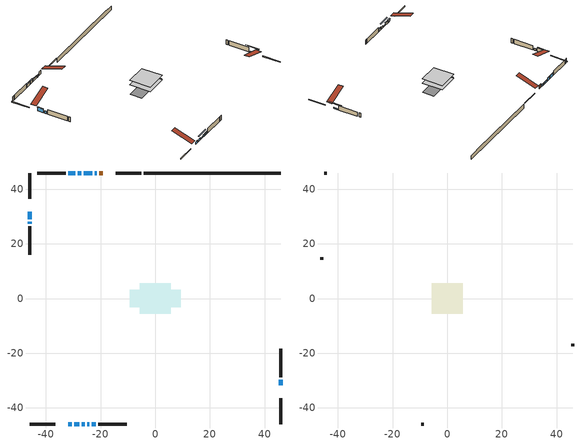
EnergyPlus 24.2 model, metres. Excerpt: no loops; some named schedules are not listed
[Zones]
conditioned space
 floor outside (Floor1 construction): -0.34,-0.34 -0.34,0.34 0.34,0.34 0.34,-0.34 z0.61
 floor adiabatic (AdiabaticFloorConstruction): -5.58,-5.58 -5.58,5.58 5.58,5.58 5.58,-5.58 z0.61
 floor foundation (Slab1 construction): -9.36,-3.14 -9.36,3.14 9.36,3.14 9.36,-3.14 z-1.83
 wall outside (RimJoist1 construction): -5.05,45.87 -14.42,45.87 / -45.87,-45.87 -36.5,-45.87 / -45.87,45.87 -45.87,36.5 / 45.87,-45.87 45.87,-36.5 z0.61:0.91
 wall outside (AdiabaticWallConstruction 1): -19.14,45.87 -20.47,45.87 z0.61:2.64
 wall outside (AdiabaticWallConstruction): -21.4,45.87 -22.14,45.87 / -24.93,-45.87 -24.18,-45.87 / -45.87,28.05 -45.87,27.31 z0.61:1.83; -31.78,-45.87 -30.56,-45.87 z0.61:1.68; -29.63,-45.87 -27.8,-45.87 / -23.07,45.87 -26.12,45.87 / -23.26,-45.87 -21.73,-45.87 z0.61:1.53; -45.87,31.78 -45.87,28.98 z0.61:2.64; 45.87,-31.78 45.87,-29.75 / -26.87,-45.87 -25.85,-45.87 z0.61:1.22; -27.05,45.87 -28.37,45.87 / -29.3,45.87 -31.79,45.87 z0.61:2.13
 wall outside (Wall1 construction): -32.72,45.87 -43.17,45.87 / -20.8,-45.87 -10.35,-45.87 / -45.87,26.38 -45.87,15.93 / 45.87,-28.82 45.87,-18.37 z0.61:3.05
 wall foundation (FoundationWall1 construction): -4.12,45.87,-1.83 -4.12,45.87,0.61 40.87,45.87,0.61 40.87,45.87,0.24 45.87,45.87,0.24 45.87,45.87,-1.83
 window (WindowConstruction 7): -21.4,45.87 -22.14,45.87 z0.61:1.83
 window (WindowConstruction 4): -31.78,-45.87 -30.56,-45.87 z0.61:1.68
 window (WindowConstruction 5): -29.63,-45.87 -27.8,-45.87 z0.61:1.52
 window (WindowConstruction 6): -45.87,31.78 -45.87,28.98 z0.61:2.64
 window (WindowConstruction 10): 45.87,-31.78 45.87,-29.75 z0.61:1.22
 window (WindowConstruction 11): -26.87,-45.87 -25.86,-45.87 z0.61:1.22
 window (WindowConstruction 8): -24.93,-45.87 -24.18,-45.87 z0.61:1.83
 window (WindowConstruction 9): -45.87,28.05 -45.87,27.31 z0.61:1.83
 window (WindowConstruction): -23.07,45.87 -26.12,45.87 z0.61:1.52
 window (WindowConstruction 1): -27.05,45.87 -28.37,45.87 z0.61:2.13
 window (WindowConstruction 2): -29.3,45.87 -31.79,45.87 z0.61:2.13
 window (WindowConstruction 3): -23.25,-45.87 -21.73,-45.87 z0.61:1.52
 door (Door): -19.14,45.87 -20.47,45.87 z0.61:2.64
 ceiling adiabatic (AdiabaticFloorConstruction): 5.58,-5.58 5.58,5.58 -5.58,5.58 -5.58,-5.58 z0.61
attic - vented
 floor to conditioned space (Floor2 construction Reversed): -5.58,-5.58 -5.58,5.58 5.58,5.58 5.58,-5.58 z3.05
 wall outside (Wall2 construction): -44.1,45.87 -44.94,45.87 / -9.42,-45.87 -8.58,-45.87 / -45.87,15 -45.87,14.16 / 45.87,-17.44 45.87,-16.59 z0.61:3.05
 roof outside (Roof1 construction): -18.21,45.87,3.05 -18.21,35.01,6.67 -15.35,35.01,6.67 -15.35,45.87,3.05; -32.71,-45.87,3.05 -32.71,-35.01,6.67 -35.57,-35.01,6.67 -35.57,-45.87,3.05; -45.87,32.71,3.05 -35.01,32.71,6.67 -35.01,35.57,6.67 -45.87,35.57,3.05; 45.87,-32.71,3.05 35.01,-32.71,6.67 35.01,-35.57,6.67 45.87,-35.57,3.05
shading: -30.36,-45.87 -31.98,-45.87 -31.98,-46.28 -30.36,-46.28 z1.88; -27.6,-45.87 -29.83,-45.87 -29.83,-46.28 -27.6,-46.28 z1.73; -45.87,28.78 -45.87,31.98 -46.28,31.98 -46.28,28.78 z2.84; 45.87,-27.11 45.87,-34.42 46.28,-34.42 46.28,-27.11 z3.86; -23.22,-45.87 -29.51,-45.87 -29.51,-46.28 -23.22,-46.28 z3.86; -26.32,45.87 -22.87,45.87 -22.87,46.28 -26.32,46.28 z1.73; -28.57,45.87 -26.85,45.87 -26.85,46.28 -28.57,46.28 z2.34; -31.99,45.87 -29.1,45.87 -29.1,46.28 -31.99,46.28 z2.34; -21.53,-45.87 -23.46,-45.87 -23.46,-46.28 -21.53,-46.28 z1.73
[Building]
Building 1: Terrain=Suburbs
[Site:Location]
Edmonton Intl AP_AB: Latitude {deg}=53.31; Longitude {deg}=-113.58; Time Zone {hr}=-7; Elevation {m}=723; Keep Site Location Information=Yes
[Site:GroundTemperature:Shallow]
-1.56185, -3.61833, -3.78302, -2.80711, 1.11059, 5.01004, 8.39065, 10.5322, 10.7141, 8.97234, 5.67794, 1.89811
[Site:WaterMainsTemperature]
Calculation Method=Schedule; Temperature Schedule=mains temperature schedule
[Material] Roughness=Rough; Thermal Absorptance=0.9
Name | Thickness {m} | Conductivity {W/m-K} | Density {kg/m3} | Specific Heat {J/kg-K} | Solar Absorptance | Visible Absorptance
asphalt or fiberglass shingles | 0.00635 | 0.162714 | 1121.4 | 1465.45 | 0.4 | 0.4
ceiling loosefill ins | 0.169333 | 0.0480833 | 16.02 | 1046.75 | 0.7 | 0.7
ceiling stud and cavity | 0.1397 | 0.092792 | 65.682 | 1177.47 | 0.7 | 0.7
concrete 4.0 in. | 0.1016 | 1.803125 | 2242.8 | 837.4 | 0.7 | 0.7
concrete 8.0 in. | 0.2032 | 1.803125 | 2242.8 | 837.4 | 0.7 | 0.7
door material | 0.04445 | 0.0451087 | 512.64 | 1214.23 | 0.7 | 0.7
exterior vertical ins | 0.0169541 | 0.029427 | 32.04 | 1214.23 | 0.7 | 0.7
floor covering | 0.0127 | 0.0433444 | 54.468 | 1339.84 | 0.6 | 0.6
floor rigid ins; rim joist rigid ins; wall rigid ins | 0.051816 | 0.029427 | 32.04 | 1214.23 | 0.7 | 0.7
floor rigid ins 1; wall rigid ins 1 | 0.512978 | 0.029427 | 32.04 | 1214.23 | 0.7 | 0.7
floor stud and cavity | 0.1397 | 0.0997709 | 92.3553 | 1139.71 | 0.7 | 0.7
floor stud and cavity 1 | 0.1397 | 1.75129 | 37.0049 | 1207.88 | 0.7 | 0.7
furniture material conditioned space 1 | 0.1524 | 0.115458 | 640.8 | 1214.23 | 0.6 | 0.6
gypsum board | 0.0127 | 0.160291 | 801 | 837.4 | 0.6 | 0.6
gypsum board 1 | 0.0127 | 0.160291 | 801 | 837.4 | 0.7 | 0.7
osb sheathing 0.5 in. | 0.0127 | 0.115458 | 512.64 | 1214.23 | 0.7 | 0.7
osb sheathing 0.75 in. | 0.01905 | 0.115458 | 512.64 | 1214.23 | 0.7 | 0.7
osb sheathing 2.0 in. | 0.0508 | 0.115458 | 512.64 | 1214.23 | 0.7 | 0.7
rim joist stud and cavity | 0.0508 | 0.0413573 | 125.044 | 1163.47 | 0.6 | 0.6
wall stud and cavity | 0.1397 | 0.226039 | 139.0536 | 1170.24 | 0.7 | 0.7
wall stud and cavity 1 | 0.0889 | 6.1454 | 50.32683 | 1063.81 | 0.6 | 0.6
wall stud and cavity 2 | 0.0889 | 0.380278 | 52.3479 | 1209.89 | 0.7 | 0.7
wall stud and cavity 3 | 0.0889 | 0.391764 | 83.0341 | 1211.67 | 0.7 | 0.7
wood siding | 0.0254 | 0.102417 | 544.68 | 1172.36 | 0.4 | 0.4
wood siding 1 | 0.00254 | 0.102417 | 544.68 | 1172.36 | 0.4 | 0.4
wood siding 2; wood siding 3; wood siding 4 | 0.0254 | 0.102417 | 544.68 | 1172.36 | 0.7 | 0.7
[WindowMaterial:SimpleGlazingSystem]
Name | U-Factor {W/m2-K} | Solar Heat Gain Coefficient
WindowMaterial | 1.95664 | 0.47
WindowMaterial 1 | 1.96345 | 0.47
WindowMaterial 2 | 1.58984 | 0.59
WindowMaterial 3 | 1.84989 | 0.5
WindowMaterial 4 | 1.91405 | 0.49
WindowMaterial 5 | 2.12528 | 0.56
WindowMaterial 6 | 2.5375 | 0.58
WindowMaterial 7 | 2.54204 | 0.45
[Construction]
AdiabaticFloorConstruction: floor stud and cavity 1, floor rigid ins 1, osb sheathing 0.75 in., floor covering
AdiabaticWallConstruction: wood siding 3, wall rigid ins 1, wall stud and cavity 2, gypsum board
AdiabaticWallConstruction 1: wood siding 4, wall rigid ins 1, wall stud and cavity 2, gypsum board
Door: door material
Floor1 construction: floor stud and cavity, floor rigid ins, osb sheathing 0.75 in., floor covering
Floor2 construction Reversed: gypsum board, ceiling stud and cavity, ceiling loosefill ins
FoundationWall1 construction: concrete 8.0 in., gypsum board 1
furniture construction conditioned space 1: furniture material conditioned space 1
PartitionWallConstruction: gypsum board, wall stud and cavity 3, gypsum board
RimJoist1 construction: wood siding 2, rim joist rigid ins, osb sheathing 2.0 in., rim joist stud and cavity
Roof1 construction: asphalt or fiberglass shingles
Slab1 construction: concrete 4.0 in.
Wall1 construction: wood siding, wall rigid ins, osb sheathing 0.5 in., wall stud and cavity, gypsum board
Wall2 construction: wood siding 1, wall stud and cavity 1
WindowConstruction; WindowConstruction 3: WindowMaterial
WindowConstruction 1: WindowMaterial 1
WindowConstruction 10; WindowConstruction 11: WindowMaterial 7
WindowConstruction 2: WindowMaterial 2
WindowConstruction 4: WindowMaterial 3
WindowConstruction 5: WindowMaterial 4
WindowConstruction 6: WindowMaterial 5
WindowConstruction 7; WindowConstruction 8; WindowConstruction 9: WindowMaterial 6
[Zone] Multiplier=1; Part of Total Floor Area=Yes
Name | Volume {m3}
attic - vented | 73.1096
conditioned space | 616.8
[Space]
Name | Zone | Volume {m3}
attic - vented 1 | attic - vented | 73.1096
conditioned space 1 | conditioned space | 616.8
[ZoneInfiltration:EffectiveLeakageArea]
infil attic - vented 1: Zone or Space=attic - vented 1; Schedule=Always On Discrete; Effective Air Leakage Area {cm2}=4326.26; Stack Coefficient=0.000421352; Wind Coefficient=1.38689e-05
[ZoneMixing]
whole house fan mix: Zone or Space=attic - vented; Schedule=Always On Continuous; Design Flow Rate Calculation Method=Flow/Zone; Design Flow Rate {m3/s}=0; Source Zone or Space=conditioned space
[SurfaceProperty:ExposedFoundationPerimeter]
Slab1: Exposed Perimeter Calculation Method=TotalExposedPerimeter; Total Exposed Perimeter {m}=49.987
[InternalMass] Zone or ZoneList=conditioned space; Space or SpaceList=conditioned space 1
Name | Construction | Surface Area {m2}
furniture mass conditioned space 1 | furniture construction conditioned space 1 | 96.9439
partition wall mass | PartitionWallConstruction | 242.36
[Lights]
interior lighting: Zone or ZoneList or Space or SpaceList=conditioned space 1; Schedule=interior lighting schedule; Design Level Calculation Method=LightingLevel; Lighting Level {W}=343.2; Return Air Fraction=0; Fraction Radiant=0.6; Fraction Visible=0.2; Fraction Replaceable=1
[People]
occupants: Zone or ZoneList or Space or SpaceList=conditioned space 1; Number of People Schedule=occupants schedule; Number of People Calculation Method=People; Number of People=3; Fraction Radiant=0.314171; Sensible Heat Fraction=0.56303; Activity Level Schedule=occupants activity schedule; Carbon Dioxide Generation Rate {m3/s-W}=0; Enable ASHRAE 55 Comfort Warnings=No; Mean Radiant Temperature Calculation Type=EnclosureAveraged
[ElectricEquipment] Zone or ZoneList or Space or SpaceList=conditioned space 1; Design Level Calculation Method=EquipmentLevel
Name | Schedule | Design Level {W} | Fraction Latent | Fraction Radiant | Fraction Lost
clothes dryer | clothes dryer schedule | 140.772 | 0.015 | 0.081 | 0.85
clothes washer | clothes washer schedule | 32.1985 | 0.03 | 0.162 | 0.7
cooking range | cooking range schedule | 215.147 | 0.08 | 0.432 | 0.2
dishwasher | dishwasher schedule | 66.8632 | 0.3 | 0.18 | 0.4
fridge | fridge schedule | 72.9452 | 0 | 0.6 | 0
mech vent bath fan 0 | mech vent bath fan 0 schedule | 50.2 | 0 | 0 | 1
mech vent bath fan 1 | mech vent bath fan 1 schedule | 50.2 | 0 | 0 | 1
mech vent house fan | mech vent house fan schedule | 0 | 0 | 0 | 1
mech vent house fan cfis | mech vent house fan cfis schedule | 0 | 0 | 0 | 0
mech vent range fan 0 | mech vent range fan 0 schedule | 57 | 0 | 0 | 1
misc plug loads | misc plug loads schedule | 494.7 | 0.045 | 0.513 | 0.1
whole house fan | Always On Discrete | 0 | 0 | 0 | 1
[OtherEquipment] Zone or ZoneList or Space or SpaceList=conditioned space 1; Design Level Calculation Method=EquipmentLevel
Name | Fuel Type | Schedule | Design Level {W} | Fraction Latent | Fraction Radiant | Fraction Lost
clothes dryer 1 | Electricity | clothes dryer schedule | 0 | 0.015 | 0.081 | 0.85
cooking range 1 | Electricity | cooking range schedule | 0 | 0.08 | 0.432 | 0.2
general water use latent | None | general water use schedule | 62.594 | 1 | 0 | 0
general water use sensible | None | general water use schedule | -61.6891 | 0 | 0.6 | 0
mech vent house fan latent load | None | Always On Discrete | 0 | 1 | 0 | 0
mech vent house fan sensible load | None | Always On Discrete | 0 | 0 | 0 | 0
water heater energy adjustment1 | NaturalGas | Always On Discrete | 0.01 | 0 | 0 | 1
[ZoneInfiltration:DesignFlowRate] Zone or ZoneList or Space or SpaceList=conditioned space 1; Schedule=Always On Discrete; Design Flow Rate Calculation Method=Flow/Zone; Design Flow Rate {m3/s}=0
infil flow; natural vent flow; whole house fan flow
[AvailabilityManager:Scheduled]
central ac and furnace airloop Availability Manager: Schedule=Always On Discrete
[Foundation:Kiva]
Foundation Kiva 1: Initial Indoor Air Temperature {C}=18; Wall Height Above Grade {m}=0.609996; Wall Depth Below Slab {m}=0.2032; Custom Block Material Name 1=exterior vertical ins; Custom Block Depth 1 {m}=2.43998; Custom Block X Position 1 {m}=0.2159; Custom Block Z Position 1 {m}=0
[Foundation:Kiva:Settings]
Soil Conductivity {W/m-K}=0.849921; Soil Density {kg/m3}=1842.3; Soil Specific Heat {J/kg-K}=418.7; Ground Solar Absorptivity=0.9; Ground Thermal Absorptivity=0.9; Ground Surface Roughness {m}=0.03; Far-Field Width {m}=40; Deep-Ground Boundary Condition=ZeroFlux; Deep-Ground Depth {m}=40; Minimum Cell Dimension {m}=0.2; Maximum Cell Growth Coefficient=3; Simulation Timestep=Timestep
[Exterior:Lights]
exterior lighting: Schedule=exterior lighting schedule; Design Level {W}=75.6
[EnergyManagementSystem:GlobalVariable]
central_ac_and_furnace_airloop_Fan_RTF
infil_program_Qfan
infil_program_Qinf
natural_vent_program_Qnv
natural_vent_program_Qwhf
[EnergyManagementSystem:Sensor]
Name | Output:Variable or Output:Meter Index Key | Output:Variable or Output:Meter
airflow_gain | infil flow | Infiltration Sensible Heat Gain Energy
airflow_gain_1 | natural vent flow | Infiltration Sensible Heat Gain Energy
airflow_gain_2 | whole house fan flow | Infiltration Sensible Heat Gain Energy
airflow_loss | infil flow | Infiltration Sensible Heat Loss Energy
airflow_loss_1 | natural vent flow | Infiltration Sensible Heat Loss Energy
airflow_loss_2 | whole house fan flow | Infiltration Sensible Heat Loss Energy
clg_load_cond |  | Cooling:EnergyTransfer:Zone:CONDITIONED SPACE
clg_sp_s; clg_sp_s_1 | cooling setpoint | Schedule Value
clothes_dryer_exhaust_0_sch_s | clothes dryer exhaust 0 schedule | Schedule Value
cool_season | cooling season schedule | Schedule Value
htg_load_cond |  | Heating:EnergyTransfer:Zone:CONDITIONED SPACE
htg_sp_s; htg_sp_s_1 | heating setpoint | Schedule Value
ig_ee_conv | clothes dryer | Electric Equipment Convective Heating Energy
ig_ee_conv_2 | cooking range | Electric Equipment Convective Heating Energy
ig_ee_conv_4 | fridge | Electric Equipment Convective Heating Energy
ig_ee_conv_5 | misc plug loads | Electric Equipment Convective Heating Energy
ig_ee_conv_6 | whole house fan | Electric Equipment Convective Heating Energy
ig_ee_rad | clothes dryer | Electric Equipment Radiant Heating Energy
ig_ee_rad_2 | cooking range | Electric Equipment Radiant Heating Energy
ig_ee_rad_4 | fridge | Electric Equipment Radiant Heating Energy
ig_ee_rad_5 | misc plug loads | Electric Equipment Radiant Heating Energy
ig_ee_rad_6 | whole house fan | Electric Equipment Radiant Heating Energy
ig_lgt_conv | interior lighting | Lights Convective Heating Energy
ig_lgt_rad | interior lighting | Lights Radiant Heating Energy
ig_lgt_vis | interior lighting | Lights Visible Radiation Heating Energy
ig_oe_conv | clothes dryer 1 | Other Equipment Convective Heating Energy
ig_oe_conv_1 | cooking range 1 | Other Equipment Convective Heating Energy
ig_oe_conv_2 | general water use latent | Other Equipment Convective Heating Energy
ig_oe_conv_3 | general water use sensible | Other Equipment Convective Heating Energy
ig_oe_conv_4 | water heater energy adjustment1 | Other Equipment Convective Heating Energy
ig_oe_rad | clothes dryer 1 | Other Equipment Radiant Heating Energy
ig_oe_rad_1 | cooking range 1 | Other Equipment Radiant Heating Energy
ig_oe_rad_2 | general water use latent | Other Equipment Radiant Heating Energy
ig_oe_rad_3 | general water use sensible | Other Equipment Radiant Heating Energy
ig_oe_rad_4 | water heater energy adjustment1 | Other Equipment Radiant Heating Energy
ig_ppl_conv | occupants | People Convective Heating Energy
ig_ppl_rad | occupants | People Radiant Heating Energy
im_conv | furniture mass conditioned space 1 | Surface Inside Face Convection Heat Gain Energy
im_conv_1 | partition wall mass | Surface Inside Face Convection Heat Gain Energy
im_ig | furniture mass conditioned space 1 | Surface Inside Face Internal Gains Radiation Heat Gain Energy
im_ig_1 | partition wall mass | Surface Inside Face Internal Gains Radiation Heat Gain Energy
im_lgt | furniture mass conditioned space 1 | Surface Inside Face Lights Radiation Heat Gain Energy
im_lgt_1 | partition wall mass | Surface Inside Face Lights Radiation Heat Gain Energy
im_sol | furniture mass conditioned space 1 | Surface Inside Face Solar Radiation Heat Gain Energy
im_sol_1 | partition wall mass | Surface Inside Face Solar Radiation Heat Gain Energy
im_surf | furniture mass conditioned space 1 | Surface Inside Face Net Surface Thermal Radiation Heat Gain Energy
im_surf_1 | partition wall mass | Surface Inside Face Net Surface Thermal Radiation Heat Gain Energy
mech_vent_bath_fan_0_sch_s | mech vent bath fan 0 schedule | Schedule Value
mech_vent_bath_fan_1_sch_s | mech vent bath fan 1 schedule | Schedule Value
mech_vent_range_fan_0_sch_s | mech vent range fan 0 schedule | Schedule Value
mv_conv | mech vent bath fan 0 | Electric Equipment Convective Heating Energy
mv_conv_1 | mech vent bath fan 1 | Electric Equipment Convective Heating Energy
mv_conv_2 | mech vent house fan | Electric Equipment Convective Heating Energy
mv_conv_3 | mech vent house fan cfis | Electric Equipment Convective Heating Energy
mv_conv_4 | mech vent range fan 0 | Electric Equipment Convective Heating Energy
mv_conv_5 | mech vent house fan latent load | Other Equipment Convective Heating Energy
mv_conv_6 | mech vent house fan sensible load | Other Equipment Convective Heating Energy
mv_rad | mech vent bath fan 0 | Electric Equipment Radiant Heating Energy
mv_rad_1 | mech vent bath fan 1 | Electric Equipment Radiant Heating Energy
mv_rad_2 | mech vent house fan | Electric Equipment Radiant Heating Energy
mv_rad_3 | mech vent house fan cfis | Electric Equipment Radiant Heating Energy
mv_rad_4 | mech vent range fan 0 | Electric Equipment Radiant Heating Energy
mv_rad_5 | mech vent house fan latent load | Other Equipment Radiant Heating Energy
mv_rad_6 | mech vent house fan sensible load | Other Equipment Radiant Heating Energy
natural_vent_s | natural vent schedule | Schedule Value
out_pb_s |  | Site Outdoor Air Barometric Pressure
out_wt_s |  | Site Outdoor Air Humidity Ratio
site_vw_s |  | Site Wind Speed
ss_back_out | Window1 | Surface Window Shortwave from Zone Back Out Window Heat Transfer Rate
ss_back_out_1 | Window10 | Surface Window Shortwave from Zone Back Out Window Heat Transfer Rate
ss_back_out_10 | Window8 | Surface Window Shortwave from Zone Back Out Window Heat Transfer Rate
ss_back_out_11 | Window9 | Surface Window Shortwave from Zone Back Out Window Heat Transfer Rate
ss_back_out_2 | Window11 | Surface Window Shortwave from Zone Back Out Window Heat Transfer Rate
ss_back_out_3 | Window12 | Surface Window Shortwave from Zone Back Out Window Heat Transfer Rate
ss_back_out_4 | Window13 | Surface Window Shortwave from Zone Back Out Window Heat Transfer Rate
ss_back_out_5 | Window15 | Surface Window Shortwave from Zone Back Out Window Heat Transfer Rate
ss_back_out_6 | Window2 | Surface Window Shortwave from Zone Back Out Window Heat Transfer Rate
ss_back_out_7 | Window3 | Surface Window Shortwave from Zone Back Out Window Heat Transfer Rate
ss_back_out_8 | Window4 | Surface Window Shortwave from Zone Back Out Window Heat Transfer Rate
ss_back_out_9 | Window6 | Surface Window Shortwave from Zone Back Out Window Heat Transfer Rate
ss_conv | Door1 | Surface Inside Face Convection Heat Gain Energy
ss_conv_1 | Window1 | Surface Inside Face Convection Heat Gain Energy
ss_conv_10 | Window6 | Surface Inside Face Convection Heat Gain Energy
ss_conv_11 | Window8 | Surface Inside Face Convection Heat Gain Energy
ss_conv_12 | Window9 | Surface Inside Face Convection Heat Gain Energy
ss_conv_2 | Window10 | Surface Inside Face Convection Heat Gain Energy
ss_conv_3 | Window11 | Surface Inside Face Convection Heat Gain Energy
ss_conv_4 | Window12 | Surface Inside Face Convection Heat Gain Energy
ss_conv_5 | Window13 | Surface Inside Face Convection Heat Gain Energy
ss_conv_6 | Window15 | Surface Inside Face Convection Heat Gain Energy
ss_conv_7 | Window2 | Surface Inside Face Convection Heat Gain Energy
ss_conv_8 | Window3 | Surface Inside Face Convection Heat Gain Energy
ss_conv_9 | Window4 | Surface Inside Face Convection Heat Gain Energy
ss_ig | Door1 | Surface Inside Face Internal Gains Radiation Heat Gain Energy
ss_ig_1 | Window1 | Surface Inside Face Internal Gains Radiation Heat Gain Energy
ss_ig_10 | Window6 | Surface Inside Face Internal Gains Radiation Heat Gain Energy
ss_ig_11 | Window8 | Surface Inside Face Internal Gains Radiation Heat Gain Energy
ss_ig_12 | Window9 | Surface Inside Face Internal Gains Radiation Heat Gain Energy
ss_ig_2 | Window10 | Surface Inside Face Internal Gains Radiation Heat Gain Energy
ss_ig_3 | Window11 | Surface Inside Face Internal Gains Radiation Heat Gain Energy
ss_ig_4 | Window12 | Surface Inside Face Internal Gains Radiation Heat Gain Energy
ss_ig_5 | Window13 | Surface Inside Face Internal Gains Radiation Heat Gain Energy
ss_ig_6 | Window15 | Surface Inside Face Internal Gains Radiation Heat Gain Energy
ss_ig_7 | Window2 | Surface Inside Face Internal Gains Radiation Heat Gain Energy
ss_ig_8 | Window3 | Surface Inside Face Internal Gains Radiation Heat Gain Energy
ss_ig_9 | Window4 | Surface Inside Face Internal Gains Radiation Heat Gain Energy
ss_lgt | Door1 | Surface Inside Face Lights Radiation Heat Gain Energy
ss_sol | Door1 | Surface Inside Face Solar Radiation Heat Gain Energy
ss_surf | Door1 | Surface Inside Face Net Surface Thermal Radiation Heat Gain Energy
ss_surf_1 | Window1 | Surface Inside Face Net Surface Thermal Radiation Heat Gain Energy
ss_surf_10 | Window6 | Surface Inside Face Net Surface Thermal Radiation Heat Gain Energy
ss_surf_11 | Window8 | Surface Inside Face Net Surface Thermal Radiation Heat Gain Energy
ss_surf_12 | Window9 | Surface Inside Face Net Surface Thermal Radiation Heat Gain Energy
ss_surf_2 | Window10 | Surface Inside Face Net Surface Thermal Radiation Heat Gain Energy
ss_surf_3 | Window11 | Surface Inside Face Net Surface Thermal Radiation Heat Gain Energy
ss_surf_4 | Window12 | Surface Inside Face Net Surface Thermal Radiation Heat Gain Energy
ss_surf_5 | Window13 | Surface Inside Face Net Surface Thermal Radiation Heat Gain Energy
ss_surf_6 | Window15 | Surface Inside Face Net Surface Thermal Radiation Heat Gain Energy
ss_surf_7 | Window2 | Surface Inside Face Net Surface Thermal Radiation Heat Gain Energy
ss_surf_8 | Window3 | Surface Inside Face Net Surface Thermal Radiation Heat Gain Energy
ss_surf_9 | Window4 | Surface Inside Face Net Surface Thermal Radiation Heat Gain Energy
ss_trans_in | Window1 | Surface Window Transmitted Solar Radiation Rate
ss_trans_in_1 | Window10 | Surface Window Transmitted Solar Radiation Rate
ss_trans_in_10 | Window8 | Surface Window Transmitted Solar Radiation Rate
ss_trans_in_11 | Window9 | Surface Window Transmitted Solar Radiation Rate
ss_trans_in_2 | Window11 | Surface Window Transmitted Solar Radiation Rate
ss_trans_in_3 | Window12 | Surface Window Transmitted Solar Radiation Rate
ss_trans_in_4 | Window13 | Surface Window Transmitted Solar Radiation Rate
ss_trans_in_5 | Window15 | Surface Window Transmitted Solar Radiation Rate
ss_trans_in_6 | Window2 | Surface Window Transmitted Solar Radiation Rate
ss_trans_in_7 | Window3 | Surface Window Transmitted Solar Radiation Rate
ss_trans_in_8 | Window4 | Surface Window Transmitted Solar Radiation Rate
ss_trans_in_9 | Window6 | Surface Window Transmitted Solar Radiation Rate
ss_trans_out | Window1 | Surface Inside Face Initial Transmitted Diffuse Transmitted Out Window Solar Radiation Rate
ss_trans_out_1 | Window10 | Surface Inside Face Initial Transmitted Diffuse Transmitted Out Window Solar Radiation Rate
ss_trans_out_10 | Window8 | Surface Inside Face Initial Transmitted Diffuse Transmitted Out Window Solar Radiation Rate
ss_trans_out_11 | Window9 | Surface Inside Face Initial Transmitted Diffuse Transmitted Out Window Solar Radiation Rate
ss_trans_out_2 | Window11 | Surface Inside Face Initial Transmitted Diffuse Transmitted Out Window Solar Radiation Rate
ss_trans_out_3 | Window12 | Surface Inside Face Initial Transmitted Diffuse Transmitted Out Window Solar Radiation Rate
ss_trans_out_4 | Window13 | Surface Inside Face Initial Transmitted Diffuse Transmitted Out Window Solar Radiation Rate
ss_trans_out_5 | Window15 | Surface Inside Face Initial Transmitted Diffuse Transmitted Out Window Solar Radiation Rate
ss_trans_out_6 | Window2 | Surface Inside Face Initial Transmitted Diffuse Transmitted Out Window Solar Radiation Rate
ss_trans_out_7 | Window3 | Surface Inside Face Initial Transmitted Diffuse Transmitted Out Window Solar Radiation Rate
ss_trans_out_8 | Window4 | Surface Inside Face Initial Transmitted Diffuse Transmitted Out Window Solar Radiation Rate
ss_trans_out_9 | Window6 | Surface Inside Face Initial Transmitted Diffuse Transmitted Out Window Solar Radiation Rate
s_conv | Floor1 | Surface Inside Face Convection Heat Gain Energy
s_conv_1 | Floor2 | Surface Inside Face Convection Heat Gain Energy
s_conv_10 | Wall1:0 | Surface Inside Face Convection Heat Gain Energy
s_conv_11 | Wall1:180 | Surface Inside Face Convection Heat Gain Energy
s_conv_12 | Wall1:270 | Surface Inside Face Convection Heat Gain Energy
s_conv_13 | Wall1:90 | Surface Inside Face Convection Heat Gain Energy
s_conv_2 | FoundationWall1 | Surface Inside Face Convection Heat Gain Energy
s_conv_3 | inferred conditioned ceiling | Surface Inside Face Convection Heat Gain Energy
s_conv_4 | inferred conditioned floor | Surface Inside Face Convection Heat Gain Energy
s_conv_5 | RimJoist1:0 | Surface Inside Face Convection Heat Gain Energy
s_conv_6 | RimJoist1:180 | Surface Inside Face Convection Heat Gain Energy
s_conv_7 | RimJoist1:270 | Surface Inside Face Convection Heat Gain Energy
s_conv_8 | RimJoist1:90 | Surface Inside Face Convection Heat Gain Energy
s_conv_9 | Slab1 | Surface Inside Face Convection Heat Gain Energy
